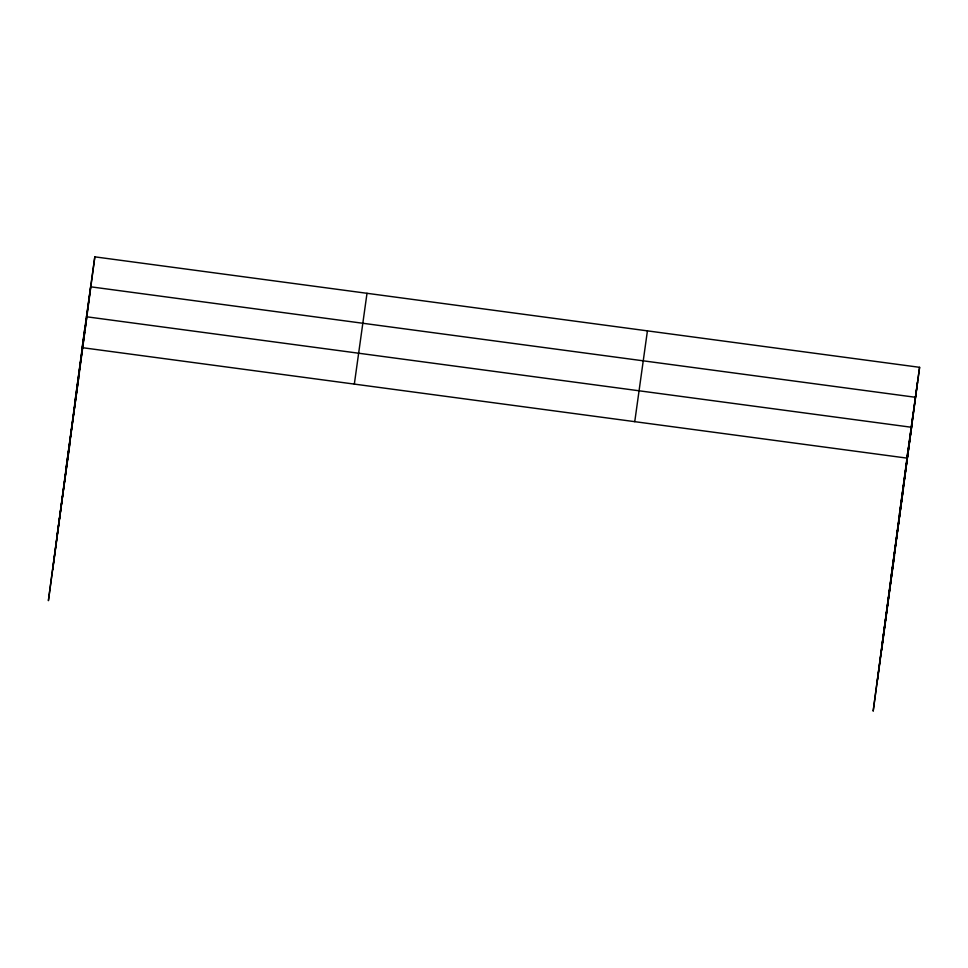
<?xml version="1.0" encoding="UTF-8"?>
<svg xmlns="http://www.w3.org/2000/svg" width="968" height="968" viewBox="0 0 968 968"><rect width="100%" height="100%" fill="white"/><g stroke="black" fill="none" stroke-linecap="round" stroke-linejoin="round"><path stroke-width="1.45" d="M85.039 327.063L48.4 600.68L82.8 347.016M52.708 569.813L90.653 286.806L915.413 397.279M83.2 344.064L83.78 339.635M84.18 336.683L84.773 332.254M85.16 329.301L94.828 256.847L919.6 367.32L873.172 711.153L908.371 447.821M877.48 680.286L913.332 412.259M881.654 650.327L917.507 382.299M94.828 256.847L82.159 347.645L906.931 458.118L919.6 367.32M74.657 403.862L84.676 332.133M85.245 328.043L85.62 325.321M86.007 322.598L86.575 318.508M86.951 315.786L87.338 313.063M65.993 468.802L78.662 378.016M57.064 535.727L69.732 444.929M354.336 384.102L367.005 293.304M634.754 421.661L647.423 330.862M899.429 514.335L912.098 423.536M890.766 579.288L903.434 488.489M881.836 646.2L894.505 555.402M86.467 316.766L911.239 427.239"/></g></svg>
